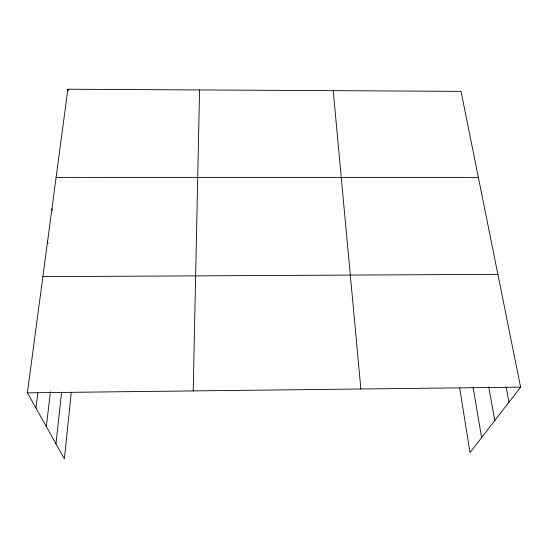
<?xml version="1.0" encoding="UTF-8"?>
<svg xmlns="http://www.w3.org/2000/svg" width="548" height="548" viewBox="0 0 548 548"><rect width="100%" height="100%" fill="white"/><g stroke="black" fill="none" stroke-linecap="round" stroke-linejoin="round"><path stroke-width="0.82" d="M193.211 390.916L199.554 89.934M71.267 392.464L64.397 458.779L27.4 392.827L67.87 89.221L461.039 91.358L520.6 387.155L470.02 452.614L459.69 387.998M55.958 443.736L61.65 392.08M46.333 426.57L50.43 391.786M35.928 408.027L37.826 392.971M27.4 392.827L520.6 387.155M42.888 276.637L497.885 274.349M56.115 177.388L478.404 177.607M47.525 241.86L48.08 243.408M51.93 208.822L52.457 210.432M67.87 89.221L68.281 90.865M506.03 386.765L508.982 402.184M488.734 386.909L494.782 420.569M473.102 387.354L481.603 437.626M333.218 90.667L360.872 388.991"/></g></svg>
